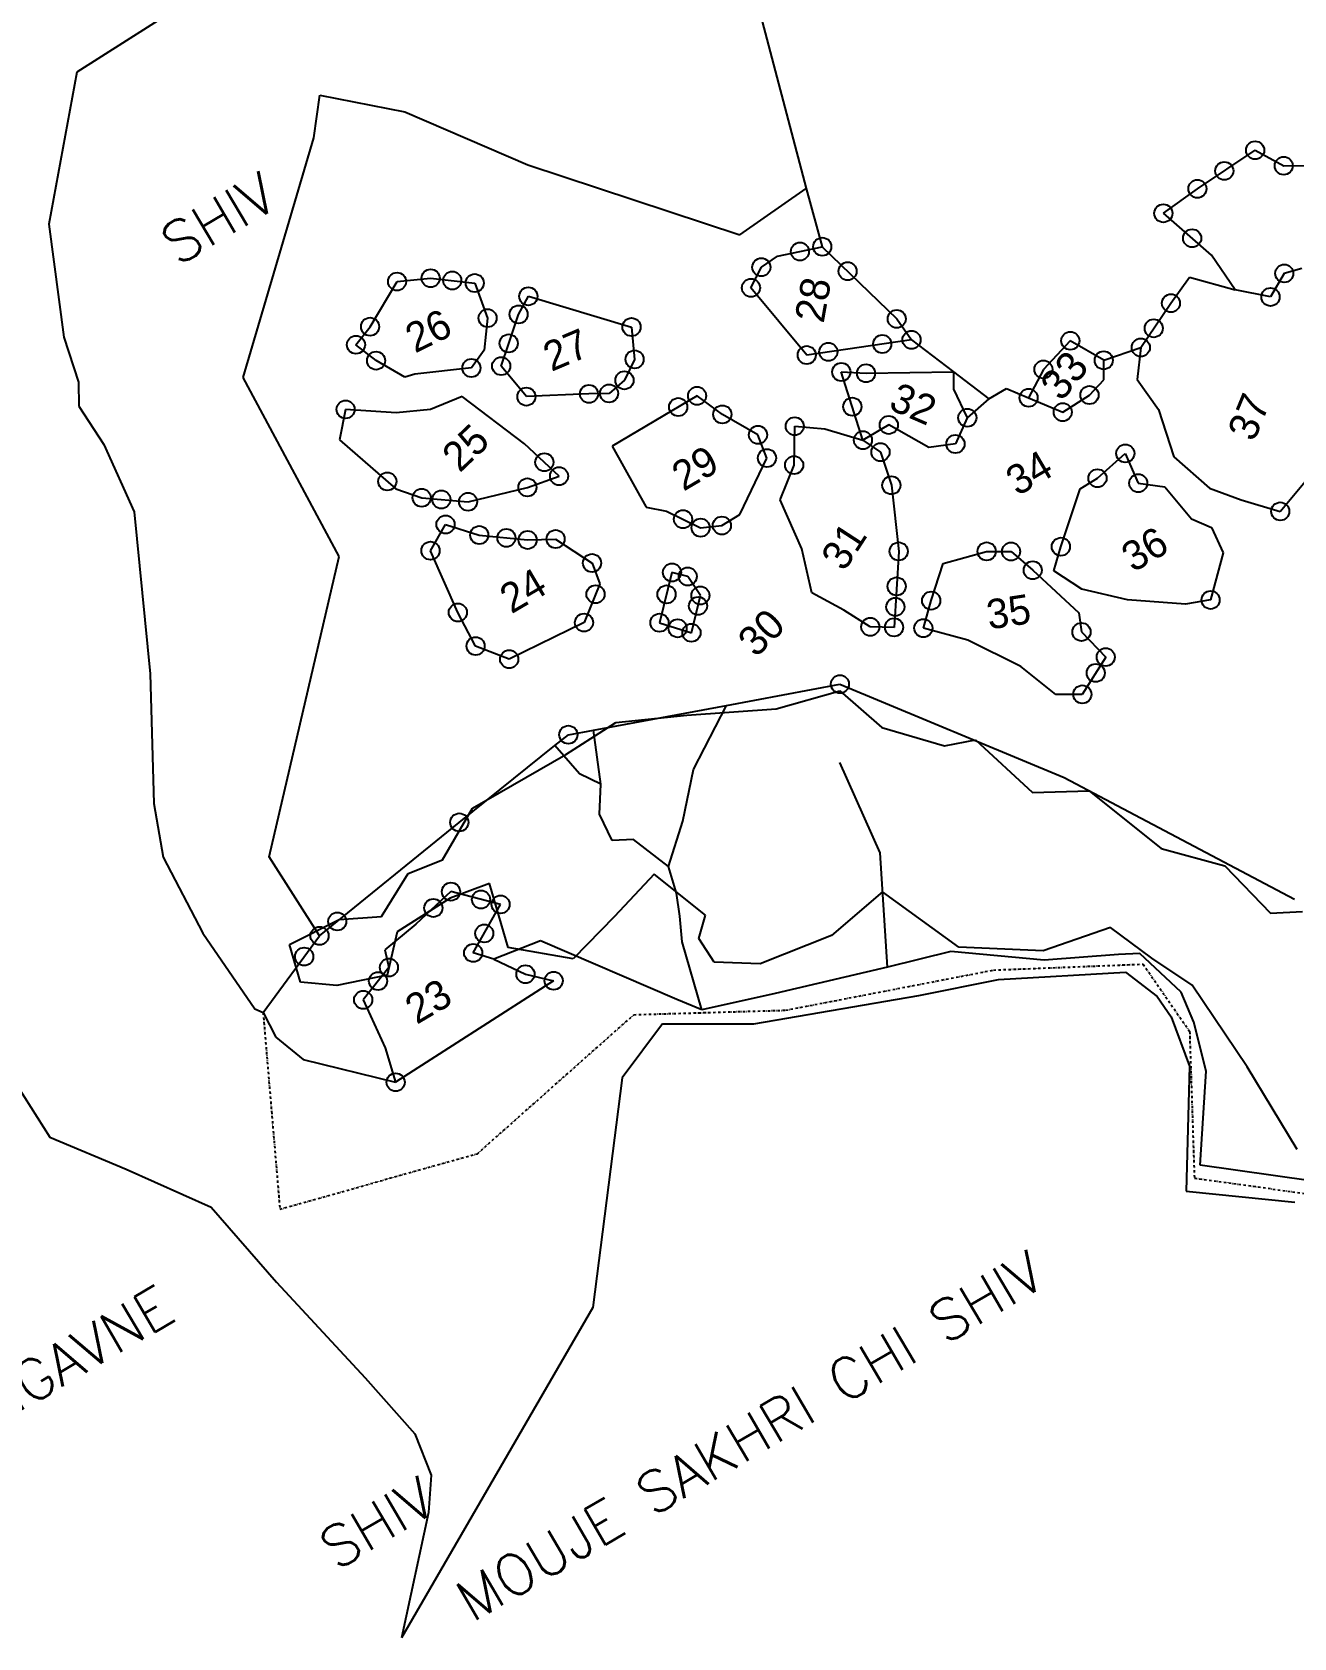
# Model space of a CAD drawing. Header units: metres. Extents: x 323072 to 326760, y 1835335 to 1837601.
# Drawn here: x 323922 to 324712, y 1835335 to 1836339 of the extents above; entities that cross this region are included whole.
import ezdxf

# ---------------------------------------------------------------- set-up
doc = ezdxf.new("R2010")
doc.units = ezdxf.units.M
doc.header["$LTSCALE"] = 0.3
doc.linetypes.add('DASHDOT', pattern=[1, 0.5, -0.25, 0, -0.25])
for name, color, linetype in [('LINE_WATER', 4, 'Continuous'), ('OFF', 1, 'Continuous'), ('POLY_HATCH', 12, 'Continuous'), ('POLY_PARCEL', 6, 'Continuous'), ('POLY_WATER', 4, 'Continuous'), ('SYM_STONE', 1, 'Continuous'), ('TEXT_MAPOUT', 7, 'Continuous'), ('TEXT_PARCEL', 7, 'Continuous'), ('V_BOUND_LINE', 7, 'Continuous'), ('V_BOUND_STREAM_LINE', 7, 'DASHDOT')]:
    doc.layers.add(name, color=color, linetype=linetype)
doc.styles.get("Standard").update_dxf_attribs({"font": 'simplex.shx'})
doc.styles.add('TEXT_MAP', font='')
doc.styles.get('TEXT_MAP').set_extended_font_data('Kruti Dev 050')

msp = doc.modelspace()

# ---------------------------------------------------------------- linework, layer by layer
at = {"layer": 'LINE_WATER'}
for p, q in [((324336.1, 1835877.8), (324356.7, 1835917.8)), ((324278.2, 1835868.6), (324273.6, 1835902.5)), ((324264.8, 1835875.1), (324249.3, 1835892.8)), ((324278.2, 1835868.6), (324264.8, 1835875.1)), ((324329.5, 1835845.5), (324336.1, 1835877.8)), ((324452.8, 1835825.7), (324427.6, 1835882.2)), ((324277.2, 1835850), (324278.2, 1835868.6)), ((324285.2, 1835833.5), (324277.2, 1835850)), ((324320.4, 1835817.3), (324329.5, 1835845.5)), ((324298.5, 1835834.1), (324285.2, 1835833.5)), ((324320.4, 1835817.3), (324298.5, 1835834.1)), ((324457.3, 1835754.3), (324452.8, 1835825.7)), ((324325.4, 1835800.6), (324320.4, 1835817.3)), ((324327.5, 1835786.2), (324325.4, 1835800.6)), ((324328.9, 1835770.2), (324327.5, 1835786.2)), ((324341.2, 1835727.6), (324328.9, 1835770.2))]:
    msp.add_line(p, q, dxfattribs=at)
at = {"layer": 'OFF'}
msp.add_line((324273.1, 1835541.6), (324153.5, 1835335.1), dxfattribs=at)
at = {"layer": 'POLY_HATCH'}
for p, q in [((324387.8, 1835915.7), (324427.5, 1835927)), ((324427.5, 1835927), (324453.9, 1835904)), ((324331.8, 1835911.9), (324387.8, 1835915.7)), ((324256.3, 1835887.2), (324287.4, 1835907.2)), ((324287.4, 1835907.2), (324331.8, 1835911.9)), ((324453.9, 1835904), (324493.1, 1835892.7)), ((324493.1, 1835892.7), (324512.4, 1835896.4)), ((324512.4, 1835896.4), (324548.1, 1835863.4)), ((324197.9, 1835853.7), (324256.3, 1835887.2)), ((324548.1, 1835863.4), (324583.4, 1835864.5)), ((324583.4, 1835864.5), (324628.6, 1835828.5)), ((324179.2, 1835821.3), (324197.9, 1835853.7)), ((324628.6, 1835828.5), (324668.4, 1835817.6)), ((324157.6, 1835812.9), (324179.2, 1835821.3)), ((324668.4, 1835817.6), (324697, 1835788.1)), ((324140.9, 1835785.9), (324157.6, 1835812.9)), ((324208.4, 1835806.7), (324183.8, 1835797.4)), ((324220.1, 1835766.5), (324208.4, 1835806.7)), ((324311.4, 1835812.4), (324286.7, 1835785.9)), ((324343.6, 1835786.8), (324311.4, 1835812.4)), ((324183.8, 1835797.4), (324150.8, 1835776.3)), ((324454.2, 1835801.3), (324422.3, 1835774)), ((324502, 1835766.9), (324454.2, 1835801.3)), ((324083.4, 1835768.4), (324114.5, 1835784.1)), ((324114.5, 1835784.1), (324140.9, 1835785.9)), ((324286.7, 1835785.9), (324260.9, 1835759.6)), ((324339.3, 1835772.3), (324343.6, 1835786.8)), ((324697, 1835788.1), (324717, 1835789)), ((324150.8, 1835776.3), (324144.4, 1835749.4)), ((324422.3, 1835774), (324377.8, 1835756.4)), ((324596.9, 1835779), (324554.8, 1835764.5)), ((324622.7, 1835759.9), (324596.9, 1835779)), ((324090.3, 1835745), (324083.4, 1835768.4)), ((324260.9, 1835759.6), (324220.1, 1835766.5)), ((324348.9, 1835757.4), (324339.3, 1835772.3)), ((324554.8, 1835764.5), (324502, 1835766.9)), ((324377.8, 1835756.4), (324348.9, 1835757.4)), ((324648, 1835743.1), (324622.7, 1835759.9)), ((324113, 1835742.9), (324090.3, 1835745)), ((324144.4, 1835749.4), (324113, 1835742.9)), ((324682.3, 1835692.1), (324648, 1835743.1)), ((324713.6, 1835640.3), (324682.3, 1835692.1))]:
    msp.add_line(p, q, dxfattribs=at)
at = {"layer": 'POLY_PARCEL'}
for p, q in [((324651.2, 1836240.8), (324687.3, 1836264.9)), ((324687.3, 1836264.9), (324705.2, 1836255.2)), ((324705.2, 1836255.2), (324726.1, 1836255.3)), ((324406.6, 1836241), (324416.6, 1836204.6)), ((324629.9, 1836225.5), (324651.2, 1836240.8)), ((324660.1, 1836199.3), (324629.9, 1836225.5)), ((324378.5, 1836191.8), (324388.5, 1836198.6)), ((324388.5, 1836198.6), (324416.6, 1836204.6)), ((324416.6, 1836204.6), (324463.2, 1836159.5)), ((324674.9, 1836177.7), (324660.1, 1836199.3)), ((324372, 1836178.9), (324378.5, 1836191.8)), ((324634.6, 1836169.3), (324646.3, 1836185.5)), ((324646.3, 1836185.5), (324674.9, 1836177.7)), ((324705.5, 1836187.9), (324696.9, 1836173.2)), ((324716.5, 1836190.9), (324705.5, 1836187.9)), ((324133.8, 1836154.6), (324150.7, 1836182.8)), ((324150.7, 1836182.8), (324171.7, 1836184.9)), ((324171.7, 1836184.9), (324199.3, 1836181.9)), ((324199.3, 1836181.9), (324207.3, 1836160)), ((324406.9, 1836136.9), (324372, 1836178.9)), ((324696.9, 1836173.2), (324674.9, 1836177.7)), ((324226.7, 1836162.3), (324232.8, 1836173.6)), ((324232.8, 1836173.6), (324297.3, 1836154.4)), ((324615.8, 1836141.6), (324634.6, 1836169.3)), ((324207.3, 1836160), (324205.2, 1836139.9)), ((324220.5, 1836144.2), (324226.7, 1836162.3)), ((324463.2, 1836159.5), (324472.4, 1836146.4)), ((324125, 1836143.3), (324133.8, 1836154.6)), ((324297.3, 1836154.4), (324299.2, 1836134.2)), ((324472.4, 1836146.4), (324406.9, 1836136.9)), ((324472.4, 1836146.4), (324498.6, 1836126.4)), ((324571.7, 1836145.8), (324554.9, 1836127.9)), ((324592.6, 1836133.6), (324571.7, 1836145.8)), ((324137.6, 1836133.4), (324125, 1836143.3)), ((324205.2, 1836139.9), (324197.2, 1836128.8)), ((324215.8, 1836130), (324220.5, 1836144.2)), ((324592.6, 1836133.6), (324615.8, 1836141.6)), ((324615.8, 1836141.6), (324613.6, 1836121.7)), ((324155.5, 1836123), (324137.6, 1836133.4)), ((324197.2, 1836128.8), (324161.7, 1836124.9)), ((324231.6, 1836110.9), (324215.8, 1836130)), ((324299.2, 1836134.2), (324292.9, 1836121.1)), ((324442, 1836083.7), (324428.5, 1836126.3)), ((324428.5, 1836126.3), (324444, 1836125.5)), ((324444, 1836125.5), (324498.6, 1836126.4)), ((324498.6, 1836126.4), (324498.7, 1836115.6)), ((324498.6, 1836126.4), (324520.8, 1836109.6)), ((324554.9, 1836127.9), (324545.6, 1836110.2)), ((324592.6, 1836121.4), (324592.6, 1836133.6)), ((324161.7, 1836124.9), (324155.5, 1836123)), ((324292.9, 1836121.1), (324283.3, 1836112.9)), ((324498.7, 1836115.6), (324507.3, 1836097.7)), ((324520.8, 1836109.6), (324531.8, 1836116)), ((324531.8, 1836116), (324545.6, 1836110.2)), ((324583.7, 1836111.9), (324592.6, 1836121.4)), ((324613.6, 1836121.7), (324626.8, 1836102.9)), ((324191.5, 1836110.9), (324171.5, 1836102.8)), ((324230.4, 1836081.5), (324191.5, 1836110.9)), ((324270.7, 1836112.6), (324231.6, 1836110.9)), ((324283.3, 1836112.9), (324270.7, 1836112.6)), ((324338.3, 1836111.4), (324285.3, 1836079.9)), ((324354.1, 1836099.8), (324338.3, 1836111.4)), ((324520.8, 1836109.6), (324507.3, 1836097.7)), ((324545.6, 1836110.2), (324567, 1836101.2)), ((324567, 1836101.2), (324583.7, 1836111.9)), ((324118.5, 1836102.9), (324114.6, 1836083.9)), ((324150.2, 1836100.8), (324118.5, 1836102.9)), ((324171.5, 1836102.8), (324150.2, 1836100.8)), ((324376.4, 1836087), (324354.1, 1836099.8)), ((324507.3, 1836097.7), (324499.9, 1836081.3)), ((324626.8, 1836102.9), (324636.4, 1836073.3)), ((324382, 1836072.5), (324376.4, 1836087)), ((324399, 1836068.1), (324399.4, 1836092.4)), ((324399.4, 1836092.4), (324418.2, 1836090.7)), ((324418.2, 1836090.7), (324442, 1836083.7)), ((324458.2, 1836093.2), (324442, 1836083.7)), ((324483.2, 1836079.2), (324458.2, 1836093.2)), ((324114.6, 1836083.9), (324150, 1836053.3)), ((324252, 1836061.2), (324230.4, 1836081.5)), ((324285.3, 1836079.9), (324306.4, 1836041.8)), ((324442, 1836083.7), (324453, 1836076.2)), ((324453, 1836076.2), (324459.8, 1836055.5)), ((324499.9, 1836081.3), (324483.2, 1836079.2)), ((324588.7, 1836059.9), (324606.1, 1836075.4)), ((324606.1, 1836075.4), (324614.2, 1836056.8)), ((324365, 1836037.2), (324382, 1836072.5)), ((324390.2, 1836046.4), (324399, 1836068.1)), ((324636.4, 1836073.3), (324658.8, 1836053.7)), ((324703, 1836039.2), (324725.9, 1836066.7)), ((324232.2, 1836054.2), (324252, 1836061.2)), ((324252, 1836061.2), (324252, 1836061.2)), ((324459.8, 1836055.5), (324464.4, 1836014.2)), ((324577.9, 1836053.2), (324588.7, 1836059.9)), ((324614.2, 1836056.8), (324630.9, 1836054.5)), ((324150, 1836053.3), (324166.1, 1836047.7)), ((324166.1, 1836047.7), (324195.1, 1836045.2)), ((324195.1, 1836045.2), (324232.2, 1836054.2)), ((324403.9, 1836015.8), (324390.2, 1836046.4)), ((324565.8, 1836017.1), (324577.9, 1836053.2)), ((324630.9, 1836054.5), (324647.4, 1836034.5)), ((324658.8, 1836053.7), (324678.5, 1836046.3)), ((324678.5, 1836046.3), (324703, 1836039.2)), ((324306.4, 1836041.8), (324319.1, 1836039.3)), ((324319.1, 1836039.3), (324340.5, 1836029)), ((324353.8, 1836030.3), (324365, 1836037.2)), ((324171.6, 1836014.6), (324181, 1836031)), ((324181, 1836031), (324202.1, 1836024.4)), ((324340.5, 1836029), (324353.8, 1836030.3)), ((324647.4, 1836034.5), (324660.1, 1836029.2)), ((324660.1, 1836029.2), (324667.4, 1836013.2)), ((324188.7, 1835976), (324171.6, 1836014.6)), ((324202.1, 1836024.4), (324232.3, 1836021.3)), ((324232.3, 1836021.3), (324249.8, 1836021.9)), ((324249.8, 1836021.9), (324272.6, 1836006.9)), ((324410.1, 1835988.2), (324403.9, 1836015.8)), ((324561.5, 1836002.1), (324565.8, 1836017.1)), ((324272.6, 1836006.9), (324277.5, 1835993.8)), ((324464.4, 1836014.2), (324461.5, 1835966.7)), ((324484.7, 1835983.4), (324492.3, 1836006.6)), ((324492.3, 1836006.6), (324519.4, 1836014.2)), ((324519.4, 1836014.2), (324534.7, 1836014.1)), ((324534.7, 1836014.1), (324548.2, 1836002.4)), ((324667.4, 1836013.2), (324659.4, 1835983.8)), ((324322.6, 1836001), (324314.8, 1835969.6)), ((324332.5, 1835998.5), (324322.6, 1836001)), ((324340.4, 1835986.6), (324332.5, 1835998.5)), ((324548.2, 1836002.4), (324577, 1835975.7)), ((324578.9, 1835990.5), (324561.5, 1836002.1)), ((324277.5, 1835993.8), (324267.6, 1835969.7)), ((324334.8, 1835963.3), (324340.4, 1835986.6)), ((324430.1, 1835977.5), (324410.1, 1835988.2)), ((324607.5, 1835983.9), (324578.9, 1835990.5)), ((324199.8, 1835955), (324188.7, 1835976)), ((324446.6, 1835967), (324430.1, 1835977.5)), ((324479.8, 1835966.2), (324484.7, 1835983.4)), ((324577, 1835975.7), (324578.7, 1835963.8)), ((324643.7, 1835981.2), (324607.5, 1835983.9)), ((324659.4, 1835983.8), (324643.7, 1835981.2)), ((324267.6, 1835969.7), (324220.8, 1835946.8)), ((324314.8, 1835969.6), (324334.8, 1835963.3)), ((324461.5, 1835966.7), (324446.6, 1835967)), ((324507.7, 1835958.6), (324479.8, 1835966.2)), ((324220.8, 1835946.8), (324199.8, 1835955)), ((324540.8, 1835942.2), (324507.7, 1835958.6)), ((324578.7, 1835963.8), (324593.9, 1835948.1)), ((324593.9, 1835948.1), (324579.2, 1835924.8)), ((324562.6, 1835924.7), (324540.8, 1835942.2)), ((324356.7, 1835917.8), (324427.6, 1835931.2)), ((324427.6, 1835931.2), (324567.9, 1835872.8)), ((324579.2, 1835924.8), (324562.6, 1835924.7)), ((324273.6, 1835902.5), (324356.7, 1835917.8)), ((324249.3, 1835892.8), (324257.8, 1835899.6)), ((324257.8, 1835899.6), (324273.6, 1835902.5)), ((324189.6, 1835844.8), (324249.3, 1835892.8)), ((324567.9, 1835872.8), (324711.9, 1835796.9)), ((324102.2, 1835773.9), (324189.6, 1835844.8)), ((324184.4, 1835801.5), (324162.4, 1835781.2)), ((324215.4, 1835793.5), (324184.4, 1835801.5)), ((324198.3, 1835763.2), (324215.4, 1835793.5)), ((324162.4, 1835781.2), (324143, 1835765.1)), ((324143, 1835765.1), (324145.6, 1835754.1)), ((324145.6, 1835754.1), (324129.5, 1835733.9)), ((324211.2, 1835759.3), (324198.3, 1835763.2)), ((324129.5, 1835733.9), (324143.3, 1835703.8)), ((324143.3, 1835703.8), (324149.8, 1835682.4))]:
    msp.add_line(p, q, dxfattribs=at)
at = {"layer": 'POLY_WATER'}
for p, q in [((324029, 1836363.7), (323950.5, 1836313.7)), ((323950.5, 1836313.7), (323932.9, 1836218.7)), ((323932.9, 1836218.7), (323942.4, 1836148.1)), ((323942.4, 1836148.1), (323951.5, 1836120)), ((323951.5, 1836120), (323951.6, 1836105)), ((323951.6, 1836105), (323967.4, 1836080.9)), ((323967.4, 1836080.9), (323986.2, 1836038.9)), ((323986.2, 1836038.9), (323996.2, 1835937.7)), ((323996.2, 1835937.7), (323998.5, 1835856.5)), ((323998.5, 1835856.5), (324004.5, 1835823.1)), ((324004.5, 1835823.1), (324029.3, 1835775.5)), ((324029.3, 1835775.5), (324061.7, 1835728.2)), ((324240.3, 1835770.8), (324211.2, 1835759.3)), ((324325.6, 1835734.1), (324240.3, 1835770.8)), ((324496.9, 1835764.1), (324457.3, 1835754.3)), ((324555.4, 1835758.7), (324496.9, 1835764.1)), ((324211.2, 1835759.3), (324231, 1835749.9)), ((324457.3, 1835754.3), (324387.2, 1835737.9)), ((324601.8, 1835762.2), (324555.4, 1835758.7)), ((324615.2, 1835762.8), (324601.8, 1835762.2)), ((324641, 1835738.6), (324615.2, 1835762.8)), ((324248.6, 1835745.8), (324149.8, 1835682.4)), ((324231, 1835749.9), (324248.6, 1835745.8)), ((324476.9, 1835736.5), (324526.9, 1835746.6)), ((324526.9, 1835746.6), (324606.2, 1835751.1)), ((324606.2, 1835751.1), (324626.1, 1835735.9)), ((324341.2, 1835727.6), (324325.6, 1835734.1)), ((324387.2, 1835737.9), (324341.2, 1835727.6)), ((324373.9, 1835718.8), (324476.9, 1835736.5)), ((324626.1, 1835735.9), (324634.8, 1835723.2)), ((324649, 1835720), (324641, 1835738.6)), ((324061.7, 1835728.2), (324066.9, 1835726)), ((324066.9, 1835726), (324074.8, 1835710.6)), ((324316.6, 1835718.9), (324291.4, 1835685.2)), ((324316.6, 1835718.9), (324373.9, 1835718.8)), ((324634.8, 1835723.2), (324646.3, 1835692.4)), ((324656.7, 1835689.2), (324649, 1835720)), ((324074.8, 1835710.6), (324092, 1835696.5)), ((324092, 1835696.5), (324149.8, 1835682.4)), ((323905.9, 1835691.9), (323933.6, 1835648.1)), ((324291.4, 1835685.2), (324273.1, 1835541.6)), ((324646.3, 1835692.4), (324644.1, 1835614.3)), ((324653, 1835630.6), (324656.7, 1835689.2)), ((323933.6, 1835648.1), (323981.3, 1835628)), ((323981.3, 1835628), (324034.4, 1835604.3)), ((324722.1, 1835620.7), (324653, 1835630.6)), ((324644.1, 1835614.3), (324712.1, 1835607.5)), ((324034.4, 1835604.3), (324075.2, 1835557.5)), ((324075.2, 1835557.5), (324130.7, 1835497.6)), ((324130.7, 1835497.6), (324161.8, 1835462.6)), ((324161.8, 1835462.6), (324172.1, 1835436.8)), ((324172.1, 1835436.8), (324170.3, 1835413.5)), ((324170.3, 1835413.5), (324153.5, 1835335.1))]:
    msp.add_line(p, q, dxfattribs=at)
at = {"layer": 'SYM_STONE'}
for centre in [(324687.3, 1836264.9), (324668, 1836252), (324705.2, 1836255.2), (324651.2, 1836240.8), (324629.9, 1836225.5), (324647.9, 1836209.9), (324402.6, 1836201.6), (324416.6, 1836204.6), (324378.5, 1836191.8), (324150.7, 1836182.8), (324171.7, 1836184.9), (324185.2, 1836183.5), (324199.3, 1836181.9), (324432.4, 1836189.3), (324705.5, 1836187.9), (324232.8, 1836173.6), (324372, 1836178.9), (324696.9, 1836173.2), (324207.3, 1836160), (324226.7, 1836162.3), (324463.2, 1836159.5), (324634.6, 1836169.3), (324133.8, 1836154.6), (324297.3, 1836154.4), (324623.9, 1836153.6), (324125, 1836143.3), (324220.5, 1836144.2), (324454.1, 1836143.8), (324472.4, 1836146.4), (324571.7, 1836145.8), (324615.8, 1836141.6), (324137.6, 1836133.4), (324215.8, 1836130), (324299.2, 1836134.2), (324406.9, 1836136.9), (324420.4, 1836138.9), (324592.6, 1836133.6), (324197.2, 1836128.8), (324292.9, 1836121.1), (324428.5, 1836126.3), (324444, 1836125.5), (324554.9, 1836127.9), (324231.6, 1836110.9), (324270.7, 1836112.6), (324283.3, 1836112.9), (324338.3, 1836111.4), (324545.6, 1836110.2), (324583.7, 1836111.9), (324118.5, 1836102.9), (324326.5, 1836104.4), (324354.1, 1836099.8), (324435.4, 1836104.6), (324567, 1836101.2), (324399.4, 1836092.4), (324458.2, 1836093.2), (324507.3, 1836097.7), (324376.4, 1836087), (324442, 1836083.7), (324499.9, 1836081.3), (324242.8, 1836069.9), (324382, 1836072.5), (324453, 1836076.2), (324606.1, 1836075.4), (324252, 1836061.2), (324399, 1836068.1), (324588.7, 1836059.9), (324144.6, 1836057.9), (324232.2, 1836054.2), (324459.8, 1836055.5), (324614.2, 1836056.8), (324166.1, 1836047.7), (324178.4, 1836046.6), (324195.1, 1836045.2), (324703, 1836039.2), (324181, 1836031), (324329.5, 1836034.3), (324340.5, 1836029), (324353.8, 1836030.3), (324202.1, 1836024.4), (324219.1, 1836022.6), (324232.3, 1836021.3), (324249.8, 1836021.9), (324171.6, 1836014.6), (324464.4, 1836014.2), (324519.4, 1836014.2), (324534.7, 1836014.1), (324565.8, 1836017.1), (324272.6, 1836006.9), (324322.6, 1836001), (324548.2, 1836002.4), (324332.5, 1835998.5), (324463.1, 1835992.3), (324274.8, 1835987.4), (324319.2, 1835987.3), (324338.9, 1835980.1), (324340.4, 1835986.6), (324462.3, 1835979.5), (324484.7, 1835983.4), (324659.4, 1835983.8), (324188.7, 1835976), (324267.6, 1835969.7), (324314.8, 1835969.6), (324326.1, 1835966.1), (324334.8, 1835963.3), (324446.6, 1835967), (324461.5, 1835966.7), (324479.8, 1835966.2), (324578.7, 1835963.8), (324199.8, 1835955), (324220.8, 1835946.8), (324593.9, 1835948.1), (324427.6, 1835931.2), (324587.6, 1835938.2), (324579.2, 1835924.8), (324257.8, 1835899.6), (324189.6, 1835844.8), (324184.4, 1835801.5), (324173.4, 1835791.3), (324203.2, 1835796.6), (324215.4, 1835793.5), (324113.3, 1835782.9), (324102.2, 1835773.9), (324205.2, 1835775.4), (324092.6, 1835760.9), (324198.3, 1835763.2), (324145.6, 1835754.1), (324231, 1835749.9), (324138.8, 1835745.6), (324248.6, 1835745.8), (324129.5, 1835733.9), (324149.8, 1835682.4)]:
    msp.add_circle(centre, 5.66, dxfattribs=at)
at = {"layer": 'V_BOUND_LINE'}
for p, q in [((324368.7, 1836385), (324406.6, 1836241)), ((324098.6, 1836272.6), (324102.3, 1836299.4)), ((324102.3, 1836299.4), (324155.5, 1836288.9)), ((324155.5, 1836288.9), (324232.5, 1836255.8)), ((324054.5, 1836122.8), (324098.6, 1836272.6)), ((324232.5, 1836255.8), (324365, 1836212.1)), ((324365, 1836212.1), (324406.6, 1836241)), ((324114.4, 1836010.9), (324054.5, 1836122.8)), ((324070.8, 1835823.3), (324114.4, 1836010.9)), ((324102.2, 1835773.9), (324070.8, 1835823.3)), ((324066.9, 1835726), (324102.2, 1835773.9))]:
    msp.add_line(p, q, dxfattribs=at)
at = {"layer": 'V_BOUND_STREAM_LINE', "ltscale": 10}
for p, q in [((324523.7, 1835752.5), (324617.2, 1835756.2)), ((324617.2, 1835756.2), (324646.3, 1835714.2)), ((324393.7, 1835727.4), (324523.7, 1835752.5)), ((324066.9, 1835726), (324077.4, 1835603.1)), ((324200.9, 1835637.7), (324298.8, 1835724.6)), ((324298.8, 1835724.6), (324393.7, 1835727.4)), ((324646.3, 1835714.2), (324649.3, 1835622.5)), ((324077.4, 1835603.1), (324200.9, 1835637.7)), ((324649.3, 1835622.5), (324721, 1835612.5))]:
    msp.add_line(p, q, dxfattribs=at)

# ---------------------------------------------------------------- texts
at = {"layer": 'TEXT_MAPOUT'}
for s, height, p in [('SHIV', 25.65, (324013.3, 1836192.3)), ('MOUJE SAKHRI CHI SHIV', 25.654, (324197.7, 1835344.3)), (' MOUJE MITHGAVNE', 25.654, (323726.5, 1835365.7)), ('SHIV', 25.65, (324112.6, 1835377))]:
    msp.add_text(s, height=height, rotation=30.4612, dxfattribs=at).set_placement(p)
at = {"layer": 'TEXT_PARCEL', "style": 'TEXT_MAP'}
for s, height, rotation, p in [('28', 18.47, 79.8768, (324417.4, 1836156.3)), ('26', 18.47, 26.0657, (324161.9, 1836137.8)), ('27', 18.47, 22.9708, (324247.2, 1836126.3)), ('33', 19.02, 50.6047, (324566.2, 1836107.3)), ('32', 18.47, 336.735, (324457.3, 1836103.4)), ('37', 18.47, 67.6758, (324686.6, 1836082.1)), ('25', 18.47, 43.6923, (324189.9, 1836062.9)), ('29', 18.47, 30.4612, (324329.8, 1836051.4)), ('34', 18.47, 30.4612, (324538.7, 1836048.4)), ('31', 18.47, 57.0095, (324430.3, 1836001)), ('36', 18.47, 30.4612, (324611, 1836000.7)), ('24', 18.47, 30.4612, (324222.2, 1835974.8)), ('35', 18.47, 8.6742, (324520.9, 1835965.3)), ('30', 18.47, 44.9214, (324375.2, 1835947.3)), ('23', 18.47, 30.4612, (324163, 1835718.2))]:
    msp.add_text(s, height=height, rotation=rotation, dxfattribs=at).set_placement(p)

doc.saveas('drawing.dxf')
